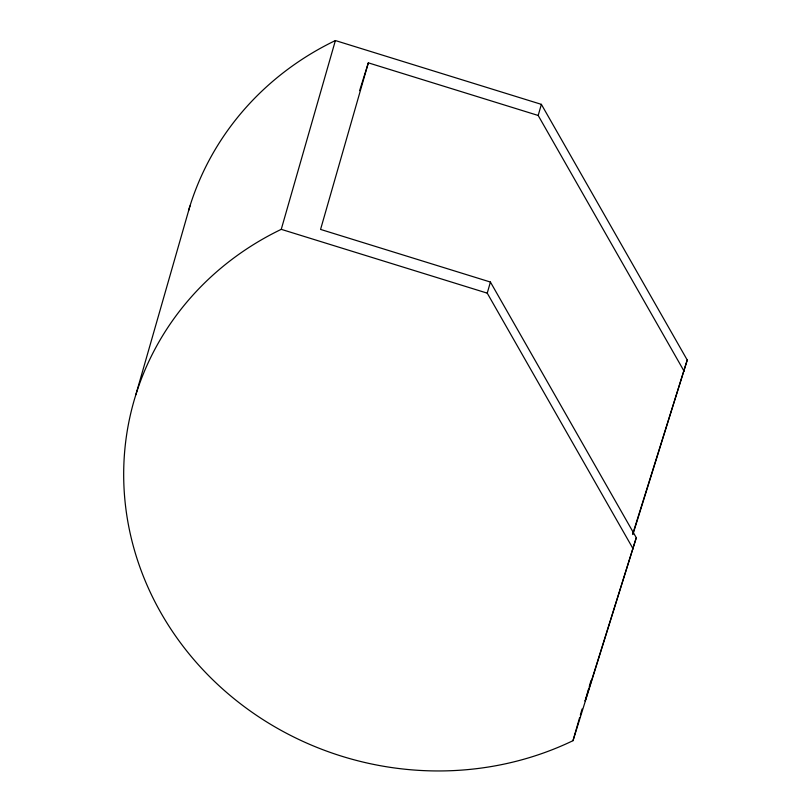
<?xml version="1.0" encoding="UTF-8"?>
<svg xmlns="http://www.w3.org/2000/svg" width="811" height="811" viewBox="0 0 811 811"><rect width="100%" height="100%" fill="white"/><g stroke="black" fill="none" stroke-linecap="round" stroke-linejoin="round"><path stroke-width="1.22" d="M135.832 394.775L189.967 205.984M684.058 371.134L538.18 115.466L368.336 62.842L320.568 229.422L490.422 282.046L636.29 537.713L573.002 740.676A304.966 284.326 16 0 1 161.044 613.065A304.966 284.326 16 0 1 281.255 229.341L335.389 40.55L541.373 104.355L687.241 360.023L632.854 534.571M633.107 548.814L487.239 293.146L490.422 282.046M538.18 115.466L541.373 104.355M573.002 740.676L579.642 717.532M580.331 715.099L582.085 709.007M588.573 688.985L585.086 701.15L636.29 537.713M589.273 686.552L591.016 680.48M359.628 90.639L368.336 62.842M632.803 533.79L687.241 360.023M281.255 229.341L487.239 293.146M188.517 210.769A304.966 284.326 16 0 1 335.389 40.55"/></g></svg>
